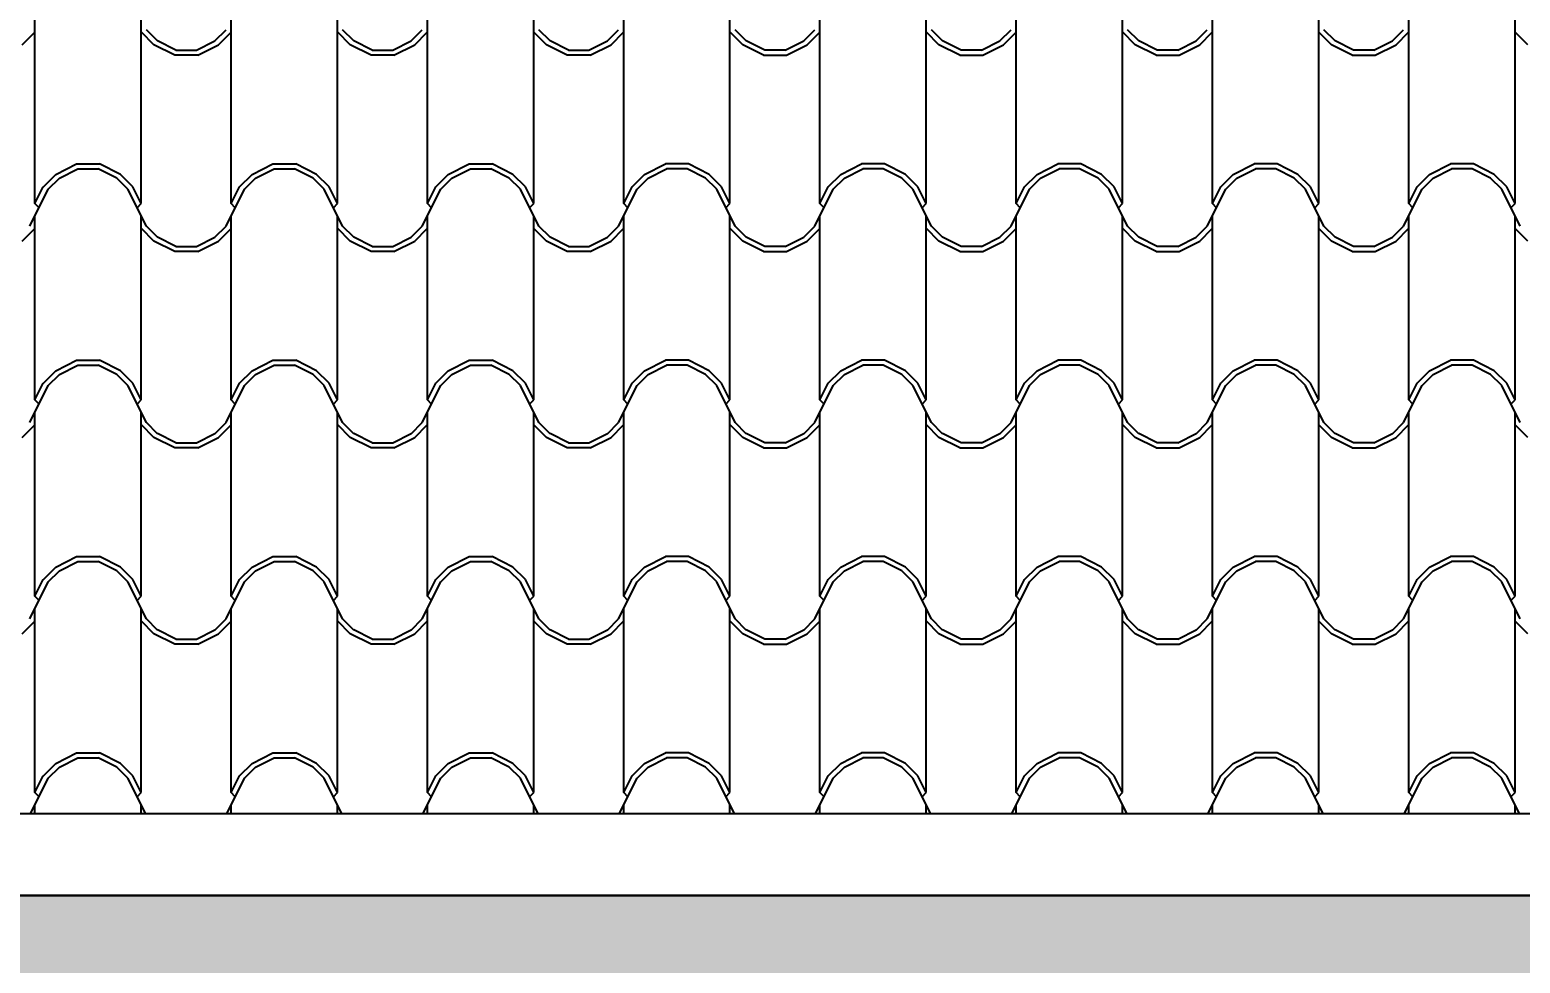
# Model space of a CAD drawing. Extents: x -14.8 to 35.6, y 44.5 to 81.2.
# Drawn here: x 29.842 to 31.664, y 50.01 to 51.151 of the extents above; entities that cross this region are included whole.
import ezdxf

# ---------------------------------------------------------------- set-up
doc = ezdxf.new("R2010")
doc.units = 0
doc.header["$MEASUREMENT"] = 0
doc.header["$PDMODE"] = 3
doc.layers.get('0').update_dxf_attribs({"linetype": 'CONTINUOUS'})
doc.layers.get('DEFPOINTS').update_dxf_attribs({"linetype": 'CONTINUOUS'})
for name, color, linetype in [('COTAS', 12, 'CONTINUOUS'), ('NUEVO', 1, 'CONTINUOUS'), ('RELLENO', 7, 'CONTINUOUS')]:
    doc.layers.add(name, color=color, linetype=linetype)
doc.styles.add('COTAS SECUNDARIAS', font='ARIALN.TTF', dxfattribs={"height": 0.15})
doc.dimstyles.new('COTA SECUNDARIAS', dxfattribs={"dimscale": 5, "dimtxt": 1, "dimasz": 0.015, "dimexe": 0, "dimexo": 0, "dimgap": 0.005, "dimtad": 1, "dimzin": 1, "dimdsep": 46, "dimtxsty": 'COTAS SECUNDARIAS', "dimblk": 'OBLIQUE', "dimcen": 0, "dimclrd": 11, "dimclre": 11, "dimclrt": 11, "dimaunit": 1, "dimadec": 1, "dimazin": 0, "dimtfac": 0.4, "dimtix": 1, "dimtmove": 1, "dimatfit": 3, "dimfxl": 1, "dimtolj": 1, "dimtzin": 0, "dimlwd": -1, "dimarcsym": 0})

# ---------------------------------------------------------------- blocks, each defined once
blk = doc.blocks.new('_Oblique')
at = {"color": 0, "linetype": 'ByBlock', "lineweight": -2}
blk.add_line((-0.5, -0.5), (0.5, 0.5), dxfattribs=at)
blk = doc.blocks.new('*D255')
at = {"layer": 'COTAS', "color": 11, "lineweight": -2, "transparency": 16777216}
for p, q in [((30.5359, 52.2452), (34.7808, 52.2452)), ((34.8192, 50.0929), (34.7808, 50.0929))]:
    blk.add_line(p, q, dxfattribs=at)
at = {"layer": 'COTAS', "color": 11, "transparency": 16777216}
blk.add_line((34.7808, 50.0929), (34.7808, 52.2452), dxfattribs=at)
at = {"layer": 'DEFPOINTS', "color": 0, "transparency": 16777216}
for p in [(30.5359, 52.2452), (34.7808, 52.2452), (34.8192, 50.0929)]:
    blk.add_point(p, dxfattribs=at)
at = {"layer": 'COTAS', "color": 11, "transparency": 16777216, "xscale": 0.075, "yscale": 0.075, "zscale": 0.075}
for p, rotation in [((34.7808, 52.2452), 90), ((34.7808, 50.0929), 270)]:
    blk.add_blockref('_Oblique', p, dxfattribs=dict(at, rotation=rotation))
at = {"layer": 'COTAS', "color": 11, "transparency": 16777216, "insert": (34.6792, 51.1691), "char_height": 0.15, "attachment_point": 5, "rotation": 90, "style": 'COTAS SECUNDARIAS'}
blk.add_mtext('\\A1;2.15', dxfattribs=at)

msp = doc.modelspace()

# ---------------------------------------------------------------- hatches: boundary and pattern name
at = {"layer": 'RELLENO'}
h = msp.add_hatch(dxfattribs=at)
h.set_pattern_fill('AR-RROOF', color=1, scale=0.05, style=0)
h.set_pattern_definition([(0, (0, 15.127245), (0.11, 0.05), [0.75, -0.1, 0.25, -0.05]), (0, (0.0665, 15.152245), (-0.05, 0.0665), [0.15, -0.0165, 0.3, -0.0375]), (0, (0.025, 15.169745), (0.26, 0.0335), [0.4, -0.07, 0.2, -0.05])])
h.paths.add_polyline_path([(34.3192, 50.0929), (26.7525, 50.0929), (26.7525, 49.9063), (29.7321, 49.9063), (34.2515, 47.8977), (34.2109, 47.8063), (34.2109, 47.7063), (33.7109, 47.7063), (33.7109, 47.6812), (34.3192, 47.6812)])

# ---------------------------------------------------------------- linework, layer by layer
msp.add_line((26.7525, 50.0929), (34.3192, 50.0929))
at = {"layer": 'NUEVO'}
for p, q in [((34.8192, 50.1929), (26.2525, 50.1929)), ((33.6125, 50.1929), (26.2525, 50.1929)), ((34.8192, 50.0929), (26.2525, 50.0929))]:
    msp.add_line(p, q, dxfattribs=at)
at = {"layer": 'RELLENO', "color": 1}
for p, q in [((29.8481, 50.9389), (29.8481, 51.1639)), ((29.9781, 50.9389), (29.9781, 51.1639)), ((30.0881, 50.9389), (30.0881, 51.1639)), ((30.2181, 50.9389), (30.2181, 51.1639)), ((30.3281, 50.9389), (30.3281, 51.1639)), ((30.4581, 50.9389), (30.4581, 51.1639)), ((30.5681, 50.9389), (30.5681, 51.1639)), ((30.5681, 50.9389), (30.5681, 51.1639)), ((30.6981, 50.9389), (30.6981, 51.1639)), ((30.8081, 50.9389), (30.8081, 51.1639)), ((30.9381, 50.9389), (30.9381, 51.1639)), ((31.0481, 50.9389), (31.0481, 51.1639)), ((31.1781, 50.9389), (31.1781, 51.1639)), ((31.2881, 50.9389), (31.2881, 51.1639)), ((31.4181, 50.9389), (31.4181, 51.1639)), ((31.5281, 50.9389), (31.5281, 51.1639)), ((31.6581, 50.9389), (31.6581, 51.1639)), ((29.8326, 51.1331), (29.8479, 51.1484)), ((29.9936, 51.1331), (29.9784, 51.1484)), ((29.998, 51.1376), (29.9844, 51.1512)), ((30.0682, 51.1376), (30.0818, 51.1512)), ((30.0726, 51.1331), (30.0879, 51.1484)), ((30.2336, 51.1331), (30.2184, 51.1484)), ((30.238, 51.1376), (30.2244, 51.1512)), ((30.3082, 51.1376), (30.3218, 51.1512)), ((30.3126, 51.1331), (30.3279, 51.1484)), ((30.4736, 51.1331), (30.4584, 51.1484)), ((30.478, 51.1376), (30.4644, 51.1512)), ((30.5482, 51.1376), (30.5618, 51.1512)), ((30.5482, 51.1376), (30.5618, 51.1512)), ((30.5526, 51.1331), (30.5679, 51.1484)), ((30.5526, 51.1331), (30.5679, 51.1484)), ((30.7136, 51.1331), (30.6983, 51.1484)), ((30.718, 51.1376), (30.7044, 51.1512)), ((30.7882, 51.1376), (30.8018, 51.1512)), ((30.7926, 51.1331), (30.8079, 51.1484)), ((30.9536, 51.1331), (30.9383, 51.1484)), ((30.958, 51.1376), (30.9444, 51.1512)), ((31.0282, 51.1376), (31.0418, 51.1512)), ((31.0326, 51.1331), (31.0479, 51.1484)), ((31.1936, 51.1331), (31.1783, 51.1484)), ((31.198, 51.1376), (31.1844, 51.1512)), ((31.2682, 51.1376), (31.2818, 51.1512)), ((31.2726, 51.1331), (31.2879, 51.1484)), ((31.4336, 51.1331), (31.4183, 51.1484)), ((31.438, 51.1376), (31.4244, 51.1512)), ((31.5082, 51.1376), (31.5218, 51.1512)), ((31.5126, 51.1331), (31.5279, 51.1484)), ((31.6736, 51.1331), (31.6583, 51.1484)), ((30.0191, 51.1204), (29.9936, 51.1331)), ((30.0206, 51.1264), (29.998, 51.1377)), ((30.0206, 51.1264), (30.0456, 51.1264)), ((30.0456, 51.1264), (30.0682, 51.1377)), ((30.0472, 51.1204), (30.0726, 51.1331)), ((30.2591, 51.1204), (30.2336, 51.1331)), ((30.2606, 51.1264), (30.238, 51.1377)), ((30.2606, 51.1264), (30.2856, 51.1264)), ((30.2856, 51.1264), (30.3082, 51.1377)), ((30.2872, 51.1204), (30.3126, 51.1331)), ((30.4991, 51.1204), (30.4736, 51.1331)), ((30.5006, 51.1264), (30.478, 51.1377)), ((30.5006, 51.1264), (30.5256, 51.1264)), ((30.5256, 51.1264), (30.5482, 51.1377)), ((30.5272, 51.1204), (30.5526, 51.1331)), ((30.7391, 51.1204), (30.7136, 51.1331)), ((30.7406, 51.1264), (30.718, 51.1377)), ((30.7656, 51.1264), (30.7406, 51.1264)), ((30.7656, 51.1264), (30.7882, 51.1377)), ((30.7672, 51.1204), (30.7926, 51.1331)), ((30.9791, 51.1204), (30.9536, 51.1331)), ((30.9806, 51.1264), (30.958, 51.1377)), ((31.0056, 51.1264), (30.9806, 51.1264)), ((31.0056, 51.1264), (31.0282, 51.1377)), ((31.0072, 51.1204), (31.0326, 51.1331)), ((31.2191, 51.1204), (31.1936, 51.1331)), ((31.2206, 51.1264), (31.198, 51.1377)), ((31.2456, 51.1264), (31.2206, 51.1264)), ((31.2456, 51.1264), (31.2682, 51.1377)), ((31.2472, 51.1204), (31.2726, 51.1331)), ((31.4591, 51.1204), (31.4336, 51.1331)), ((31.4606, 51.1264), (31.438, 51.1377)), ((31.4856, 51.1264), (31.4606, 51.1264)), ((31.4856, 51.1264), (31.5082, 51.1377)), ((31.4872, 51.1204), (31.5126, 51.1331)), ((30.0472, 51.1204), (30.0191, 51.1204)), ((30.2872, 51.1204), (30.2591, 51.1204)), ((30.5272, 51.1204), (30.4991, 51.1204)), ((30.7391, 51.1204), (30.7672, 51.1204)), ((30.9791, 51.1204), (31.0072, 51.1204)), ((31.2191, 51.1204), (31.2472, 51.1204)), ((31.4591, 51.1204), (31.4872, 51.1204)), ((29.8736, 50.9746), (29.8991, 50.9873)), ((29.878, 50.9701), (29.9006, 50.9814)), ((29.8991, 50.9873), (29.9272, 50.9873)), ((29.9006, 50.9813), (29.9256, 50.9813)), ((29.9482, 50.9701), (29.9256, 50.9814)), ((29.9526, 50.9746), (29.9272, 50.9873)), ((30.1136, 50.9746), (30.1391, 50.9873)), ((30.118, 50.9701), (30.1406, 50.9814)), ((30.1391, 50.9873), (30.1672, 50.9873)), ((30.1406, 50.9813), (30.1656, 50.9813)), ((30.1882, 50.9701), (30.1656, 50.9814)), ((30.1926, 50.9746), (30.1672, 50.9873)), ((30.3536, 50.9746), (30.3791, 50.9873)), ((30.358, 50.9701), (30.3806, 50.9814)), ((30.3791, 50.9873), (30.4072, 50.9873)), ((30.3806, 50.9813), (30.4056, 50.9813)), ((30.4282, 50.9701), (30.4056, 50.9814)), ((30.4326, 50.9746), (30.4072, 50.9873)), ((30.5936, 50.9746), (30.6191, 50.9873)), ((30.598, 50.9701), (30.6206, 50.9814)), ((30.6472, 50.9873), (30.6191, 50.9873)), ((30.6456, 50.9813), (30.6206, 50.9813)), ((30.6682, 50.9701), (30.6456, 50.9814)), ((30.6726, 50.9746), (30.6472, 50.9873)), ((30.8336, 50.9746), (30.8591, 50.9873)), ((30.838, 50.9701), (30.8606, 50.9814)), ((30.8872, 50.9873), (30.8591, 50.9873)), ((30.8856, 50.9813), (30.8606, 50.9813)), ((30.9082, 50.9701), (30.8856, 50.9814)), ((30.9126, 50.9746), (30.8872, 50.9873)), ((31.0736, 50.9746), (31.0991, 50.9873)), ((31.078, 50.9701), (31.1006, 50.9814)), ((31.1272, 50.9873), (31.0991, 50.9873)), ((31.1256, 50.9813), (31.1006, 50.9813)), ((31.1482, 50.9701), (31.1256, 50.9814)), ((31.1526, 50.9746), (31.1272, 50.9873)), ((31.3136, 50.9746), (31.3391, 50.9873)), ((31.318, 50.9701), (31.3406, 50.9814)), ((31.3672, 50.9873), (31.3391, 50.9873)), ((31.3656, 50.9813), (31.3406, 50.9813)), ((31.3882, 50.9701), (31.3656, 50.9814)), ((31.3926, 50.9746), (31.3672, 50.9873)), ((31.5536, 50.9746), (31.5791, 50.9873)), ((31.558, 50.9701), (31.5806, 50.9814)), ((31.6072, 50.9873), (31.5791, 50.9873)), ((31.6056, 50.9813), (31.5806, 50.9813)), ((31.6282, 50.9701), (31.6056, 50.9814)), ((31.6326, 50.9746), (31.6072, 50.9873)), ((29.8584, 50.9593), (29.8736, 50.9745)), ((29.8644, 50.9564), (29.878, 50.97)), ((29.9618, 50.9564), (29.9482, 50.97)), ((29.9679, 50.9593), (29.9526, 50.9745)), ((30.0984, 50.9593), (30.1136, 50.9745)), ((30.1044, 50.9564), (30.118, 50.97)), ((30.2018, 50.9564), (30.1882, 50.97)), ((30.2079, 50.9593), (30.1926, 50.9745)), ((30.3384, 50.9593), (30.3536, 50.9745)), ((30.3444, 50.9564), (30.358, 50.97)), ((30.4418, 50.9564), (30.4282, 50.97)), ((30.4479, 50.9593), (30.4326, 50.9745)), ((30.5783, 50.9593), (30.5936, 50.9745)), ((30.5844, 50.9564), (30.598, 50.97)), ((30.6818, 50.9564), (30.6682, 50.97)), ((30.6879, 50.9593), (30.6726, 50.9745)), ((30.8183, 50.9593), (30.8336, 50.9745)), ((30.8244, 50.9564), (30.838, 50.97)), ((30.9218, 50.9564), (30.9082, 50.97)), ((30.9279, 50.9593), (30.9126, 50.9745)), ((31.0583, 50.9593), (31.0736, 50.9745)), ((31.0644, 50.9564), (31.078, 50.97)), ((31.1618, 50.9564), (31.1482, 50.97)), ((31.1679, 50.9593), (31.1526, 50.9745)), ((31.2983, 50.9593), (31.3136, 50.9745)), ((31.3044, 50.9564), (31.318, 50.97)), ((31.4018, 50.9564), (31.3882, 50.97)), ((31.4079, 50.9593), (31.3926, 50.9745)), ((31.5383, 50.9593), (31.5536, 50.9745)), ((31.5444, 50.9564), (31.558, 50.97)), ((31.6418, 50.9564), (31.6282, 50.97)), ((31.6479, 50.9593), (31.6326, 50.9745)), ((29.8418, 50.9113), (29.8644, 50.9565)), ((29.8418, 50.9113), (29.8644, 50.9565)), ((29.8481, 50.9389), (29.8583, 50.9593)), ((29.8481, 50.9389), (29.8583, 50.9593)), ((29.9844, 50.9113), (29.9618, 50.9565)), ((29.9844, 50.9113), (29.9618, 50.9565)), ((29.9781, 50.9389), (29.9679, 50.9593)), ((29.9781, 50.9389), (29.9679, 50.9593)), ((30.0818, 50.9113), (30.1044, 50.9565)), ((30.0818, 50.9113), (30.1044, 50.9565)), ((30.0881, 50.9389), (30.0983, 50.9593)), ((30.0881, 50.9389), (30.0983, 50.9593)), ((30.2244, 50.9113), (30.2018, 50.9565)), ((30.2244, 50.9113), (30.2018, 50.9565)), ((30.2181, 50.9389), (30.2079, 50.9593)), ((30.2181, 50.9389), (30.2079, 50.9593)), ((30.3218, 50.9113), (30.3444, 50.9565)), ((30.3218, 50.9113), (30.3444, 50.9565)), ((30.3281, 50.9389), (30.3383, 50.9593)), ((30.3281, 50.9389), (30.3383, 50.9593)), ((30.4644, 50.9113), (30.4418, 50.9565)), ((30.4644, 50.9113), (30.4418, 50.9565)), ((30.4581, 50.9389), (30.4479, 50.9593)), ((30.4581, 50.9389), (30.4479, 50.9593)), ((30.5618, 50.9113), (30.5844, 50.9565)), ((30.5618, 50.9113), (30.5844, 50.9565)), ((30.5681, 50.9389), (30.5783, 50.9593)), ((30.5681, 50.9389), (30.5783, 50.9593)), ((30.7044, 50.9113), (30.6818, 50.9565)), ((30.7044, 50.9113), (30.6818, 50.9565)), ((30.6981, 50.9389), (30.6879, 50.9593)), ((30.6981, 50.9389), (30.6879, 50.9593)), ((30.8018, 50.9113), (30.8244, 50.9565)), ((30.8018, 50.9113), (30.8244, 50.9565)), ((30.8081, 50.9389), (30.8183, 50.9593)), ((30.8081, 50.9389), (30.8183, 50.9593)), ((30.9444, 50.9113), (30.9218, 50.9565)), ((30.9444, 50.9113), (30.9218, 50.9565)), ((30.9381, 50.9389), (30.9279, 50.9593)), ((30.9381, 50.9389), (30.9279, 50.9593)), ((31.0418, 50.9113), (31.0644, 50.9565)), ((31.0418, 50.9113), (31.0644, 50.9565)), ((31.0481, 50.9389), (31.0583, 50.9593)), ((31.0481, 50.9389), (31.0583, 50.9593)), ((31.1844, 50.9113), (31.1618, 50.9565)), ((31.1844, 50.9113), (31.1618, 50.9565)), ((31.1781, 50.9389), (31.1679, 50.9593)), ((31.1781, 50.9389), (31.1679, 50.9593)), ((31.2818, 50.9113), (31.3044, 50.9565)), ((31.2818, 50.9113), (31.3044, 50.9565)), ((31.2881, 50.9389), (31.2983, 50.9593)), ((31.2881, 50.9389), (31.2983, 50.9593)), ((31.4244, 50.9113), (31.4018, 50.9565)), ((31.4244, 50.9113), (31.4018, 50.9565)), ((31.4181, 50.9389), (31.4079, 50.9593)), ((31.4181, 50.9389), (31.4079, 50.9593)), ((31.5218, 50.9113), (31.5444, 50.9565)), ((31.5218, 50.9113), (31.5444, 50.9565)), ((31.5281, 50.9389), (31.5383, 50.9593)), ((31.5281, 50.9389), (31.5383, 50.9593)), ((31.6644, 50.9113), (31.6418, 50.9565)), ((31.6644, 50.9113), (31.6418, 50.9565)), ((31.6581, 50.9389), (31.6479, 50.9593)), ((31.6581, 50.9389), (31.6479, 50.9593)), ((29.8531, 50.9338), (29.8481, 50.9388)), ((29.8481, 50.6989), (29.8481, 50.9239)), ((29.9731, 50.9338), (29.9781, 50.9388)), ((29.9781, 50.6989), (29.9781, 50.9239)), ((30.0931, 50.9338), (30.0881, 50.9388)), ((30.0881, 50.6989), (30.0881, 50.9239)), ((30.2131, 50.9338), (30.2181, 50.9388)), ((30.2181, 50.6989), (30.2181, 50.9239)), ((30.3331, 50.9338), (30.3281, 50.9388)), ((30.3281, 50.6989), (30.3281, 50.9239)), ((30.4531, 50.9338), (30.4581, 50.9388)), ((30.4581, 50.6989), (30.4581, 50.9239)), ((30.5731, 50.9338), (30.5681, 50.9388)), ((30.5681, 50.6989), (30.5681, 50.9239)), ((30.5681, 50.6989), (30.5681, 50.9239)), ((30.6931, 50.9338), (30.6981, 50.9388)), ((30.6981, 50.6989), (30.6981, 50.9239)), ((30.8131, 50.9338), (30.8081, 50.9388)), ((30.8081, 50.6989), (30.8081, 50.9239)), ((30.9331, 50.9338), (30.9381, 50.9388)), ((30.9381, 50.6989), (30.9381, 50.9239)), ((31.0531, 50.9338), (31.0481, 50.9388)), ((31.0481, 50.6989), (31.0481, 50.9239)), ((31.1731, 50.9338), (31.1781, 50.9388)), ((31.1781, 50.6989), (31.1781, 50.9239)), ((31.2931, 50.9338), (31.2881, 50.9388)), ((31.2881, 50.6989), (31.2881, 50.9239)), ((31.4131, 50.9338), (31.4181, 50.9388)), ((31.4181, 50.6989), (31.4181, 50.9239)), ((31.5331, 50.9338), (31.5281, 50.9388)), ((31.5281, 50.6989), (31.5281, 50.9239)), ((31.6531, 50.9338), (31.6581, 50.9388)), ((31.6581, 50.6989), (31.6581, 50.9239)), ((29.8326, 50.8931), (29.8479, 50.9084)), ((29.9936, 50.8931), (29.9784, 50.9084)), ((29.998, 50.8976), (29.9844, 50.9112)), ((30.0682, 50.8976), (30.0818, 50.9112)), ((30.0726, 50.8931), (30.0879, 50.9084)), ((30.2336, 50.8931), (30.2184, 50.9084)), ((30.238, 50.8976), (30.2244, 50.9112)), ((30.3082, 50.8976), (30.3218, 50.9112)), ((30.3126, 50.8931), (30.3279, 50.9084)), ((30.4736, 50.8931), (30.4584, 50.9084)), ((30.478, 50.8976), (30.4644, 50.9112)), ((30.5482, 50.8976), (30.5618, 50.9112)), ((30.5482, 50.8976), (30.5618, 50.9112)), ((30.5526, 50.8931), (30.5679, 50.9084)), ((30.5526, 50.8931), (30.5679, 50.9084)), ((30.7136, 50.8931), (30.6983, 50.9084)), ((30.718, 50.8976), (30.7044, 50.9112)), ((30.7882, 50.8976), (30.8018, 50.9112)), ((30.7926, 50.8931), (30.8079, 50.9084)), ((30.9536, 50.8931), (30.9383, 50.9084)), ((30.958, 50.8976), (30.9444, 50.9112)), ((31.0282, 50.8976), (31.0418, 50.9112)), ((31.0326, 50.8931), (31.0479, 50.9084)), ((31.1936, 50.8931), (31.1783, 50.9084)), ((31.198, 50.8976), (31.1844, 50.9112)), ((31.2682, 50.8976), (31.2818, 50.9112)), ((31.2726, 50.8931), (31.2879, 50.9084)), ((31.4336, 50.8931), (31.4183, 50.9084)), ((31.438, 50.8976), (31.4244, 50.9112)), ((31.5082, 50.8976), (31.5218, 50.9112)), ((31.5126, 50.8931), (31.5279, 50.9084)), ((31.6736, 50.8931), (31.6583, 50.9084)), ((30.0191, 50.8804), (29.9936, 50.8931)), ((30.0206, 50.8864), (29.998, 50.8977)), ((30.0456, 50.8864), (30.0682, 50.8977)), ((30.0472, 50.8804), (30.0726, 50.8931)), ((30.2591, 50.8804), (30.2336, 50.8931)), ((30.2606, 50.8864), (30.238, 50.8977)), ((30.2856, 50.8864), (30.3082, 50.8977)), ((30.2872, 50.8804), (30.3126, 50.8931)), ((30.4991, 50.8804), (30.4736, 50.8931)), ((30.5006, 50.8864), (30.478, 50.8977)), ((30.5256, 50.8864), (30.5482, 50.8977)), ((30.5272, 50.8804), (30.5526, 50.8931)), ((30.7391, 50.8804), (30.7136, 50.8931)), ((30.7406, 50.8864), (30.718, 50.8977)), ((30.7656, 50.8864), (30.7882, 50.8977)), ((30.7672, 50.8804), (30.7926, 50.8931)), ((30.9791, 50.8804), (30.9536, 50.8931)), ((30.9806, 50.8864), (30.958, 50.8977)), ((31.0056, 50.8864), (31.0282, 50.8977)), ((31.0072, 50.8804), (31.0326, 50.8931)), ((31.2191, 50.8804), (31.1936, 50.8931)), ((31.2206, 50.8864), (31.198, 50.8977)), ((31.2456, 50.8864), (31.2682, 50.8977)), ((31.2472, 50.8804), (31.2726, 50.8931)), ((31.4591, 50.8804), (31.4336, 50.8931)), ((31.4606, 50.8864), (31.438, 50.8977)), ((31.4856, 50.8864), (31.5082, 50.8977)), ((31.4872, 50.8804), (31.5126, 50.8931)), ((30.0472, 50.8804), (30.0191, 50.8804)), ((30.0206, 50.8864), (30.0456, 50.8864)), ((30.2872, 50.8804), (30.2591, 50.8804)), ((30.2606, 50.8864), (30.2856, 50.8864)), ((30.5272, 50.8804), (30.4991, 50.8804)), ((30.5006, 50.8864), (30.5256, 50.8864)), ((30.7391, 50.8804), (30.7672, 50.8804)), ((30.7656, 50.8864), (30.7406, 50.8864)), ((30.9791, 50.8804), (31.0072, 50.8804)), ((31.0056, 50.8864), (30.9806, 50.8864)), ((31.2191, 50.8804), (31.2472, 50.8804)), ((31.2456, 50.8864), (31.2206, 50.8864)), ((31.4591, 50.8804), (31.4872, 50.8804)), ((31.4856, 50.8864), (31.4606, 50.8864)), ((29.8736, 50.7346), (29.8991, 50.7473)), ((29.878, 50.7301), (29.9006, 50.7414)), ((29.8991, 50.7473), (29.9272, 50.7473)), ((29.9006, 50.7413), (29.9256, 50.7413)), ((29.9482, 50.7301), (29.9256, 50.7414)), ((29.9526, 50.7346), (29.9272, 50.7473)), ((30.1136, 50.7346), (30.1391, 50.7473)), ((30.118, 50.7301), (30.1406, 50.7414)), ((30.1391, 50.7473), (30.1672, 50.7473)), ((30.1406, 50.7413), (30.1656, 50.7413)), ((30.1882, 50.7301), (30.1656, 50.7414)), ((30.1926, 50.7346), (30.1672, 50.7473)), ((30.3536, 50.7346), (30.3791, 50.7473)), ((30.358, 50.7301), (30.3806, 50.7414)), ((30.3791, 50.7473), (30.4072, 50.7473)), ((30.3806, 50.7413), (30.4056, 50.7413)), ((30.4282, 50.7301), (30.4056, 50.7414)), ((30.4326, 50.7346), (30.4072, 50.7473)), ((30.5936, 50.7346), (30.6191, 50.7473)), ((30.598, 50.7301), (30.6206, 50.7414)), ((30.6472, 50.7473), (30.6191, 50.7473)), ((30.6456, 50.7413), (30.6206, 50.7413)), ((30.6682, 50.7301), (30.6456, 50.7414)), ((30.6726, 50.7346), (30.6472, 50.7473)), ((30.8336, 50.7346), (30.8591, 50.7473)), ((30.838, 50.7301), (30.8606, 50.7414)), ((30.8872, 50.7473), (30.8591, 50.7473)), ((30.8856, 50.7413), (30.8606, 50.7413)), ((30.9082, 50.7301), (30.8856, 50.7414)), ((30.9126, 50.7346), (30.8872, 50.7473)), ((31.0736, 50.7346), (31.0991, 50.7473)), ((31.078, 50.7301), (31.1006, 50.7414)), ((31.1272, 50.7473), (31.0991, 50.7473)), ((31.1256, 50.7413), (31.1006, 50.7413)), ((31.1482, 50.7301), (31.1256, 50.7414)), ((31.1526, 50.7346), (31.1272, 50.7473)), ((31.3136, 50.7346), (31.3391, 50.7473)), ((31.318, 50.7301), (31.3406, 50.7414)), ((31.3672, 50.7473), (31.3391, 50.7473)), ((31.3656, 50.7413), (31.3406, 50.7413)), ((31.3882, 50.7301), (31.3656, 50.7414)), ((31.3926, 50.7346), (31.3672, 50.7473)), ((31.5536, 50.7346), (31.5791, 50.7473)), ((31.558, 50.7301), (31.5806, 50.7414)), ((31.6072, 50.7473), (31.5791, 50.7473)), ((31.6056, 50.7413), (31.5806, 50.7413)), ((31.6282, 50.7301), (31.6056, 50.7414)), ((31.6326, 50.7346), (31.6072, 50.7473)), ((29.8584, 50.7193), (29.8736, 50.7345)), ((29.8644, 50.7164), (29.878, 50.73)), ((29.9618, 50.7164), (29.9482, 50.73)), ((29.9679, 50.7193), (29.9526, 50.7345)), ((30.0984, 50.7193), (30.1136, 50.7345)), ((30.1044, 50.7164), (30.118, 50.73)), ((30.2018, 50.7164), (30.1882, 50.73)), ((30.2079, 50.7193), (30.1926, 50.7345)), ((30.3384, 50.7193), (30.3536, 50.7345)), ((30.3444, 50.7164), (30.358, 50.73)), ((30.4418, 50.7164), (30.4282, 50.73)), ((30.4479, 50.7193), (30.4326, 50.7345)), ((30.5783, 50.7193), (30.5936, 50.7345)), ((30.5844, 50.7164), (30.598, 50.73)), ((30.6818, 50.7164), (30.6682, 50.73)), ((30.6879, 50.7193), (30.6726, 50.7345)), ((30.8183, 50.7193), (30.8336, 50.7345)), ((30.8244, 50.7164), (30.838, 50.73)), ((30.9218, 50.7164), (30.9082, 50.73)), ((30.9279, 50.7193), (30.9126, 50.7345)), ((31.0583, 50.7193), (31.0736, 50.7345)), ((31.0644, 50.7164), (31.078, 50.73)), ((31.1618, 50.7164), (31.1482, 50.73)), ((31.1679, 50.7193), (31.1526, 50.7345)), ((31.2983, 50.7193), (31.3136, 50.7345)), ((31.3044, 50.7164), (31.318, 50.73)), ((31.4018, 50.7164), (31.3882, 50.73)), ((31.4079, 50.7193), (31.3926, 50.7345)), ((31.5383, 50.7193), (31.5536, 50.7345)), ((31.5444, 50.7164), (31.558, 50.73)), ((31.6418, 50.7164), (31.6282, 50.73)), ((31.6479, 50.7193), (31.6326, 50.7345)), ((29.8418, 50.6713), (29.8644, 50.7165)), ((29.8418, 50.6713), (29.8644, 50.7165)), ((29.8481, 50.6989), (29.8583, 50.7193)), ((29.8481, 50.6989), (29.8583, 50.7193)), ((29.9844, 50.6713), (29.9618, 50.7165)), ((29.9844, 50.6713), (29.9618, 50.7165)), ((29.9781, 50.6989), (29.9679, 50.7193)), ((29.9781, 50.6989), (29.9679, 50.7193)), ((30.0818, 50.6713), (30.1044, 50.7165)), ((30.0818, 50.6713), (30.1044, 50.7165)), ((30.0881, 50.6989), (30.0983, 50.7193)), ((30.0881, 50.6989), (30.0983, 50.7193)), ((30.2244, 50.6713), (30.2018, 50.7165)), ((30.2244, 50.6713), (30.2018, 50.7165)), ((30.2181, 50.6989), (30.2079, 50.7193)), ((30.2181, 50.6989), (30.2079, 50.7193)), ((30.3218, 50.6713), (30.3444, 50.7165)), ((30.3218, 50.6713), (30.3444, 50.7165)), ((30.3281, 50.6989), (30.3383, 50.7193)), ((30.3281, 50.6989), (30.3383, 50.7193)), ((30.4644, 50.6713), (30.4418, 50.7165)), ((30.4644, 50.6713), (30.4418, 50.7165)), ((30.4581, 50.6989), (30.4479, 50.7193)), ((30.4581, 50.6989), (30.4479, 50.7193)), ((30.5618, 50.6713), (30.5844, 50.7165)), ((30.5618, 50.6713), (30.5844, 50.7165)), ((30.5681, 50.6989), (30.5783, 50.7193)), ((30.5681, 50.6989), (30.5783, 50.7193)), ((30.7044, 50.6713), (30.6818, 50.7165)), ((30.7044, 50.6713), (30.6818, 50.7165)), ((30.6981, 50.6989), (30.6879, 50.7193)), ((30.6981, 50.6989), (30.6879, 50.7193)), ((30.8018, 50.6713), (30.8244, 50.7165)), ((30.8018, 50.6713), (30.8244, 50.7165)), ((30.8081, 50.6989), (30.8183, 50.7193)), ((30.8081, 50.6989), (30.8183, 50.7193)), ((30.9444, 50.6713), (30.9218, 50.7165)), ((30.9444, 50.6713), (30.9218, 50.7165)), ((30.9381, 50.6989), (30.9279, 50.7193)), ((30.9381, 50.6989), (30.9279, 50.7193)), ((31.0418, 50.6713), (31.0644, 50.7165)), ((31.0418, 50.6713), (31.0644, 50.7165)), ((31.0481, 50.6989), (31.0583, 50.7193)), ((31.0481, 50.6989), (31.0583, 50.7193)), ((31.1844, 50.6713), (31.1618, 50.7165)), ((31.1844, 50.6713), (31.1618, 50.7165)), ((31.1781, 50.6989), (31.1679, 50.7193)), ((31.1781, 50.6989), (31.1679, 50.7193)), ((31.2818, 50.6713), (31.3044, 50.7165)), ((31.2818, 50.6713), (31.3044, 50.7165)), ((31.2881, 50.6989), (31.2983, 50.7193)), ((31.2881, 50.6989), (31.2983, 50.7193)), ((31.4244, 50.6713), (31.4018, 50.7165)), ((31.4244, 50.6713), (31.4018, 50.7165)), ((31.4181, 50.6989), (31.4079, 50.7193)), ((31.4181, 50.6989), (31.4079, 50.7193)), ((31.5218, 50.6713), (31.5444, 50.7165)), ((31.5218, 50.6713), (31.5444, 50.7165)), ((31.5281, 50.6989), (31.5383, 50.7193)), ((31.5281, 50.6989), (31.5383, 50.7193)), ((31.6644, 50.6713), (31.6418, 50.7165)), ((31.6644, 50.6713), (31.6418, 50.7165)), ((31.6581, 50.6989), (31.6479, 50.7193)), ((31.6581, 50.6989), (31.6479, 50.7193)), ((29.8531, 50.6938), (29.8481, 50.6988)), ((29.9731, 50.6938), (29.9781, 50.6988)), ((30.0931, 50.6938), (30.0881, 50.6988)), ((30.2131, 50.6938), (30.2181, 50.6988)), ((30.3331, 50.6938), (30.3281, 50.6988)), ((30.4531, 50.6938), (30.4581, 50.6988)), ((30.5731, 50.6938), (30.5681, 50.6988)), ((30.6931, 50.6938), (30.6981, 50.6988)), ((30.8131, 50.6938), (30.8081, 50.6988)), ((30.9331, 50.6938), (30.9381, 50.6988)), ((31.0531, 50.6938), (31.0481, 50.6988)), ((31.1731, 50.6938), (31.1781, 50.6988)), ((31.2931, 50.6938), (31.2881, 50.6988)), ((31.4131, 50.6938), (31.4181, 50.6988)), ((31.5331, 50.6938), (31.5281, 50.6988)), ((31.6531, 50.6938), (31.6581, 50.6988)), ((29.8326, 50.6531), (29.8479, 50.6684)), ((29.8481, 50.4589), (29.8481, 50.6839)), ((29.9781, 50.4589), (29.9781, 50.6839)), ((29.9936, 50.6531), (29.9784, 50.6684)), ((29.998, 50.6576), (29.9844, 50.6712)), ((30.0682, 50.6576), (30.0818, 50.6712)), ((30.0726, 50.6531), (30.0879, 50.6684)), ((30.0881, 50.4589), (30.0881, 50.6839)), ((30.2181, 50.4589), (30.2181, 50.6839)), ((30.2336, 50.6531), (30.2184, 50.6684)), ((30.238, 50.6576), (30.2244, 50.6712)), ((30.3082, 50.6576), (30.3218, 50.6712)), ((30.3126, 50.6531), (30.3279, 50.6684)), ((30.3281, 50.4589), (30.3281, 50.6839)), ((30.4581, 50.4589), (30.4581, 50.6839)), ((30.4736, 50.6531), (30.4584, 50.6684)), ((30.478, 50.6576), (30.4644, 50.6712)), ((30.5482, 50.6576), (30.5618, 50.6712)), ((30.5482, 50.6576), (30.5618, 50.6712)), ((30.5526, 50.6531), (30.5679, 50.6684)), ((30.5526, 50.6531), (30.5679, 50.6684)), ((30.5681, 50.4589), (30.5681, 50.6839)), ((30.5681, 50.4589), (30.5681, 50.6839)), ((30.6981, 50.4589), (30.6981, 50.6839)), ((30.7136, 50.6531), (30.6983, 50.6684)), ((30.718, 50.6576), (30.7044, 50.6712)), ((30.7882, 50.6576), (30.8018, 50.6712)), ((30.7926, 50.6531), (30.8079, 50.6684)), ((30.8081, 50.4589), (30.8081, 50.6839)), ((30.9381, 50.4589), (30.9381, 50.6839)), ((30.9536, 50.6531), (30.9383, 50.6684)), ((30.958, 50.6576), (30.9444, 50.6712)), ((31.0282, 50.6576), (31.0418, 50.6712)), ((31.0326, 50.6531), (31.0479, 50.6684)), ((31.0481, 50.4589), (31.0481, 50.6839)), ((31.1781, 50.4589), (31.1781, 50.6839)), ((31.1936, 50.6531), (31.1783, 50.6684)), ((31.198, 50.6576), (31.1844, 50.6712)), ((31.2682, 50.6576), (31.2818, 50.6712)), ((31.2726, 50.6531), (31.2879, 50.6684)), ((31.2881, 50.4589), (31.2881, 50.6839)), ((31.4181, 50.4589), (31.4181, 50.6839)), ((31.4336, 50.6531), (31.4183, 50.6684)), ((31.438, 50.6576), (31.4244, 50.6712)), ((31.5082, 50.6576), (31.5218, 50.6712)), ((31.5126, 50.6531), (31.5279, 50.6684)), ((31.5281, 50.4589), (31.5281, 50.6839)), ((31.6581, 50.4589), (31.6581, 50.6839)), ((31.6736, 50.6531), (31.6583, 50.6684)), ((30.0191, 50.6404), (29.9936, 50.6531)), ((30.0206, 50.6464), (29.998, 50.6577)), ((30.0456, 50.6464), (30.0682, 50.6577)), ((30.0472, 50.6404), (30.0726, 50.6531)), ((30.2591, 50.6404), (30.2336, 50.6531)), ((30.2606, 50.6464), (30.238, 50.6577)), ((30.2856, 50.6464), (30.3082, 50.6577)), ((30.2872, 50.6404), (30.3126, 50.6531)), ((30.4991, 50.6404), (30.4736, 50.6531)), ((30.5006, 50.6464), (30.478, 50.6577)), ((30.5256, 50.6464), (30.5482, 50.6577)), ((30.5272, 50.6404), (30.5526, 50.6531)), ((30.7391, 50.6404), (30.7136, 50.6531)), ((30.7406, 50.6464), (30.718, 50.6577)), ((30.7656, 50.6464), (30.7882, 50.6577)), ((30.7672, 50.6404), (30.7926, 50.6531)), ((30.9791, 50.6404), (30.9536, 50.6531)), ((30.9806, 50.6464), (30.958, 50.6577)), ((31.0056, 50.6464), (31.0282, 50.6577)), ((31.0072, 50.6404), (31.0326, 50.6531)), ((31.2191, 50.6404), (31.1936, 50.6531)), ((31.2206, 50.6464), (31.198, 50.6577)), ((31.2456, 50.6464), (31.2682, 50.6577)), ((31.2472, 50.6404), (31.2726, 50.6531)), ((31.4591, 50.6404), (31.4336, 50.6531)), ((31.4606, 50.6464), (31.438, 50.6577)), ((31.4856, 50.6464), (31.5082, 50.6577)), ((31.4872, 50.6404), (31.5126, 50.6531)), ((30.0472, 50.6404), (30.0191, 50.6404)), ((30.0206, 50.6464), (30.0456, 50.6464)), ((30.2872, 50.6404), (30.2591, 50.6404)), ((30.2606, 50.6464), (30.2856, 50.6464)), ((30.5272, 50.6404), (30.4991, 50.6404)), ((30.5006, 50.6464), (30.5256, 50.6464)), ((30.7391, 50.6404), (30.7672, 50.6404)), ((30.7656, 50.6464), (30.7406, 50.6464)), ((30.9791, 50.6404), (31.0072, 50.6404)), ((31.0056, 50.6464), (30.9806, 50.6464)), ((31.2191, 50.6404), (31.2472, 50.6404)), ((31.2456, 50.6464), (31.2206, 50.6464)), ((31.4591, 50.6404), (31.4872, 50.6404)), ((31.4856, 50.6464), (31.4606, 50.6464)), ((29.8736, 50.4946), (29.8991, 50.5073)), ((29.8991, 50.5073), (29.9272, 50.5073)), ((29.9526, 50.4946), (29.9272, 50.5073)), ((30.1136, 50.4946), (30.1391, 50.5073)), ((30.1391, 50.5073), (30.1672, 50.5073)), ((30.1926, 50.4946), (30.1672, 50.5073)), ((30.3536, 50.4946), (30.3791, 50.5073)), ((30.3791, 50.5073), (30.4072, 50.5073)), ((30.4326, 50.4946), (30.4072, 50.5073)), ((30.5936, 50.4946), (30.6191, 50.5073)), ((30.6472, 50.5073), (30.6191, 50.5073)), ((30.6726, 50.4946), (30.6472, 50.5073)), ((30.8336, 50.4946), (30.8591, 50.5073)), ((30.8872, 50.5073), (30.8591, 50.5073)), ((30.9126, 50.4946), (30.8872, 50.5073)), ((31.0736, 50.4946), (31.0991, 50.5073)), ((31.1272, 50.5073), (31.0991, 50.5073)), ((31.1526, 50.4946), (31.1272, 50.5073)), ((31.3136, 50.4946), (31.3391, 50.5073)), ((31.3672, 50.5073), (31.3391, 50.5073)), ((31.3926, 50.4946), (31.3672, 50.5073)), ((31.5536, 50.4946), (31.5791, 50.5073)), ((31.6072, 50.5073), (31.5791, 50.5073)), ((31.6326, 50.4946), (31.6072, 50.5073)), ((29.8584, 50.4793), (29.8736, 50.4945)), ((29.8644, 50.4764), (29.878, 50.49)), ((29.878, 50.4901), (29.9006, 50.5014)), ((29.9006, 50.5013), (29.9256, 50.5013)), ((29.9482, 50.4901), (29.9256, 50.5014)), ((29.9618, 50.4764), (29.9482, 50.49)), ((29.9679, 50.4793), (29.9526, 50.4945)), ((30.0984, 50.4793), (30.1136, 50.4945)), ((30.1044, 50.4764), (30.118, 50.49)), ((30.118, 50.4901), (30.1406, 50.5014)), ((30.1406, 50.5013), (30.1656, 50.5013)), ((30.1882, 50.4901), (30.1656, 50.5014)), ((30.2018, 50.4764), (30.1882, 50.49)), ((30.2079, 50.4793), (30.1926, 50.4945)), ((30.3384, 50.4793), (30.3536, 50.4945)), ((30.3444, 50.4764), (30.358, 50.49)), ((30.358, 50.4901), (30.3806, 50.5014)), ((30.3806, 50.5013), (30.4056, 50.5013)), ((30.4282, 50.4901), (30.4056, 50.5014)), ((30.4418, 50.4764), (30.4282, 50.49)), ((30.4479, 50.4793), (30.4326, 50.4945)), ((30.5783, 50.4793), (30.5936, 50.4945)), ((30.5844, 50.4764), (30.598, 50.49)), ((30.598, 50.4901), (30.6206, 50.5014)), ((30.6456, 50.5013), (30.6206, 50.5013)), ((30.6682, 50.4901), (30.6456, 50.5014)), ((30.6818, 50.4764), (30.6682, 50.49)), ((30.6879, 50.4793), (30.6726, 50.4945)), ((30.8183, 50.4793), (30.8336, 50.4945)), ((30.8244, 50.4764), (30.838, 50.49)), ((30.838, 50.4901), (30.8606, 50.5014)), ((30.8856, 50.5013), (30.8606, 50.5013)), ((30.9082, 50.4901), (30.8856, 50.5014)), ((30.9218, 50.4764), (30.9082, 50.49)), ((30.9279, 50.4793), (30.9126, 50.4945)), ((31.0583, 50.4793), (31.0736, 50.4945)), ((31.0644, 50.4764), (31.078, 50.49)), ((31.078, 50.4901), (31.1006, 50.5014)), ((31.1256, 50.5013), (31.1006, 50.5013)), ((31.1482, 50.4901), (31.1256, 50.5014)), ((31.1618, 50.4764), (31.1482, 50.49)), ((31.1679, 50.4793), (31.1526, 50.4945)), ((31.2983, 50.4793), (31.3136, 50.4945)), ((31.3044, 50.4764), (31.318, 50.49)), ((31.318, 50.4901), (31.3406, 50.5014)), ((31.3656, 50.5013), (31.3406, 50.5013)), ((31.3882, 50.4901), (31.3656, 50.5014)), ((31.4018, 50.4764), (31.3882, 50.49)), ((31.4079, 50.4793), (31.3926, 50.4945)), ((31.5383, 50.4793), (31.5536, 50.4945)), ((31.5444, 50.4764), (31.558, 50.49)), ((31.558, 50.4901), (31.5806, 50.5014)), ((31.6056, 50.5013), (31.5806, 50.5013)), ((31.6282, 50.4901), (31.6056, 50.5014)), ((31.6418, 50.4764), (31.6282, 50.49)), ((31.6479, 50.4793), (31.6326, 50.4945)), ((29.8418, 50.4313), (29.8644, 50.4765)), ((29.8418, 50.4313), (29.8644, 50.4765)), ((29.8481, 50.4589), (29.8583, 50.4793)), ((29.8481, 50.4589), (29.8583, 50.4793)), ((29.9844, 50.4313), (29.9618, 50.4765)), ((29.9844, 50.4313), (29.9618, 50.4765)), ((29.9781, 50.4589), (29.9679, 50.4793)), ((29.9781, 50.4589), (29.9679, 50.4793)), ((30.0818, 50.4313), (30.1044, 50.4765)), ((30.0818, 50.4313), (30.1044, 50.4765)), ((30.0881, 50.4589), (30.0983, 50.4793)), ((30.0881, 50.4589), (30.0983, 50.4793)), ((30.2244, 50.4313), (30.2018, 50.4765)), ((30.2244, 50.4313), (30.2018, 50.4765)), ((30.2181, 50.4589), (30.2079, 50.4793)), ((30.2181, 50.4589), (30.2079, 50.4793)), ((30.3218, 50.4313), (30.3444, 50.4765)), ((30.3218, 50.4313), (30.3444, 50.4765)), ((30.3281, 50.4589), (30.3383, 50.4793)), ((30.3281, 50.4589), (30.3383, 50.4793)), ((30.4644, 50.4313), (30.4418, 50.4765)), ((30.4644, 50.4313), (30.4418, 50.4765)), ((30.4581, 50.4589), (30.4479, 50.4793)), ((30.4581, 50.4589), (30.4479, 50.4793)), ((30.5618, 50.4313), (30.5844, 50.4765)), ((30.5618, 50.4313), (30.5844, 50.4765)), ((30.5681, 50.4589), (30.5783, 50.4793)), ((30.5681, 50.4589), (30.5783, 50.4793)), ((30.7044, 50.4313), (30.6818, 50.4765)), ((30.7044, 50.4313), (30.6818, 50.4765)), ((30.6981, 50.4589), (30.6879, 50.4793)), ((30.6981, 50.4589), (30.6879, 50.4793)), ((30.8018, 50.4313), (30.8244, 50.4765)), ((30.8018, 50.4313), (30.8244, 50.4765)), ((30.8081, 50.4589), (30.8183, 50.4793)), ((30.8081, 50.4589), (30.8183, 50.4793)), ((30.9444, 50.4313), (30.9218, 50.4765)), ((30.9444, 50.4313), (30.9218, 50.4765)), ((30.9381, 50.4589), (30.9279, 50.4793)), ((30.9381, 50.4589), (30.9279, 50.4793)), ((31.0418, 50.4313), (31.0644, 50.4765)), ((31.0418, 50.4313), (31.0644, 50.4765)), ((31.0481, 50.4589), (31.0583, 50.4793)), ((31.0481, 50.4589), (31.0583, 50.4793)), ((31.1844, 50.4313), (31.1618, 50.4765)), ((31.1844, 50.4313), (31.1618, 50.4765)), ((31.1781, 50.4589), (31.1679, 50.4793)), ((31.1781, 50.4589), (31.1679, 50.4793)), ((31.2818, 50.4313), (31.3044, 50.4765)), ((31.2818, 50.4313), (31.3044, 50.4765)), ((31.2881, 50.4589), (31.2983, 50.4793)), ((31.2881, 50.4589), (31.2983, 50.4793)), ((31.4244, 50.4313), (31.4018, 50.4765)), ((31.4244, 50.4313), (31.4018, 50.4765)), ((31.4181, 50.4589), (31.4079, 50.4793)), ((31.4181, 50.4589), (31.4079, 50.4793)), ((31.5218, 50.4313), (31.5444, 50.4765)), ((31.5218, 50.4313), (31.5444, 50.4765)), ((31.5281, 50.4589), (31.5383, 50.4793)), ((31.5281, 50.4589), (31.5383, 50.4793)), ((31.6644, 50.4313), (31.6418, 50.4765)), ((31.6644, 50.4313), (31.6418, 50.4765)), ((31.6581, 50.4589), (31.6479, 50.4793)), ((31.6581, 50.4589), (31.6479, 50.4793)), ((29.8531, 50.4538), (29.8481, 50.4588)), ((29.9731, 50.4538), (29.9781, 50.4588)), ((30.0931, 50.4538), (30.0881, 50.4588)), ((30.2131, 50.4538), (30.2181, 50.4588)), ((30.3331, 50.4538), (30.3281, 50.4588)), ((30.4531, 50.4538), (30.4581, 50.4588)), ((30.5731, 50.4538), (30.5681, 50.4588)), ((30.6931, 50.4538), (30.6981, 50.4588)), ((30.8131, 50.4538), (30.8081, 50.4588)), ((30.9331, 50.4538), (30.9381, 50.4588)), ((31.0531, 50.4538), (31.0481, 50.4588)), ((31.1731, 50.4538), (31.1781, 50.4588)), ((31.2931, 50.4538), (31.2881, 50.4588)), ((31.4131, 50.4538), (31.4181, 50.4588)), ((31.5331, 50.4538), (31.5281, 50.4588)), ((31.6531, 50.4538), (31.6581, 50.4588)), ((29.8481, 50.2189), (29.8481, 50.4439)), ((29.9781, 50.2189), (29.9781, 50.4439)), ((30.0881, 50.2189), (30.0881, 50.4439)), ((30.2181, 50.2189), (30.2181, 50.4439)), ((30.3281, 50.2189), (30.3281, 50.4439)), ((30.4581, 50.2189), (30.4581, 50.4439)), ((30.5681, 50.2189), (30.5681, 50.4439)), ((30.5681, 50.2189), (30.5681, 50.4439)), ((30.6981, 50.2189), (30.6981, 50.4439)), ((30.8081, 50.2189), (30.8081, 50.4439)), ((30.9381, 50.2189), (30.9381, 50.4439)), ((31.0481, 50.2189), (31.0481, 50.4439)), ((31.1781, 50.2189), (31.1781, 50.4439)), ((31.2881, 50.2189), (31.2881, 50.4439)), ((31.4181, 50.2189), (31.4181, 50.4439)), ((31.5281, 50.2189), (31.5281, 50.4439)), ((31.6581, 50.2189), (31.6581, 50.4439)), ((29.8326, 50.4131), (29.8479, 50.4284)), ((29.9936, 50.4131), (29.9784, 50.4284)), ((29.998, 50.4176), (29.9844, 50.4312)), ((30.0191, 50.4004), (29.9936, 50.4131)), ((30.0206, 50.4064), (29.998, 50.4177)), ((30.0456, 50.4064), (30.0682, 50.4177)), ((30.0472, 50.4004), (30.0726, 50.4131)), ((30.0682, 50.4176), (30.0818, 50.4312)), ((30.0726, 50.4131), (30.0879, 50.4284)), ((30.2336, 50.4131), (30.2184, 50.4284)), ((30.238, 50.4176), (30.2244, 50.4312)), ((30.2591, 50.4004), (30.2336, 50.4131)), ((30.2606, 50.4064), (30.238, 50.4177)), ((30.2856, 50.4064), (30.3082, 50.4177)), ((30.2872, 50.4004), (30.3126, 50.4131)), ((30.3082, 50.4176), (30.3218, 50.4312)), ((30.3126, 50.4131), (30.3279, 50.4284)), ((30.4736, 50.4131), (30.4584, 50.4284)), ((30.478, 50.4176), (30.4644, 50.4312)), ((30.4991, 50.4004), (30.4736, 50.4131)), ((30.5006, 50.4064), (30.478, 50.4177)), ((30.5256, 50.4064), (30.5482, 50.4177)), ((30.5272, 50.4004), (30.5526, 50.4131)), ((30.5482, 50.4176), (30.5618, 50.4312)), ((30.5482, 50.4176), (30.5618, 50.4312)), ((30.5526, 50.4131), (30.5679, 50.4284)), ((30.5526, 50.4131), (30.5679, 50.4284)), ((30.7136, 50.4131), (30.6983, 50.4284)), ((30.718, 50.4176), (30.7044, 50.4312)), ((30.7391, 50.4004), (30.7136, 50.4131)), ((30.7406, 50.4064), (30.718, 50.4177)), ((30.7656, 50.4064), (30.7882, 50.4177)), ((30.7672, 50.4004), (30.7926, 50.4131)), ((30.7882, 50.4176), (30.8018, 50.4312)), ((30.7926, 50.4131), (30.8079, 50.4284)), ((30.9536, 50.4131), (30.9383, 50.4284)), ((30.958, 50.4176), (30.9444, 50.4312)), ((30.9791, 50.4004), (30.9536, 50.4131)), ((30.9806, 50.4064), (30.958, 50.4177)), ((31.0056, 50.4064), (31.0282, 50.4177)), ((31.0072, 50.4004), (31.0326, 50.4131)), ((31.0282, 50.4176), (31.0418, 50.4312)), ((31.0326, 50.4131), (31.0479, 50.4284)), ((31.1936, 50.4131), (31.1783, 50.4284)), ((31.198, 50.4176), (31.1844, 50.4312)), ((31.2191, 50.4004), (31.1936, 50.4131)), ((31.2206, 50.4064), (31.198, 50.4177)), ((31.2456, 50.4064), (31.2682, 50.4177)), ((31.2472, 50.4004), (31.2726, 50.4131)), ((31.2682, 50.4176), (31.2818, 50.4312)), ((31.2726, 50.4131), (31.2879, 50.4284)), ((31.4336, 50.4131), (31.4183, 50.4284)), ((31.438, 50.4176), (31.4244, 50.4312)), ((31.4591, 50.4004), (31.4336, 50.4131)), ((31.4606, 50.4064), (31.438, 50.4177)), ((31.4856, 50.4064), (31.5082, 50.4177)), ((31.4872, 50.4004), (31.5126, 50.4131)), ((31.5082, 50.4176), (31.5218, 50.4312)), ((31.5126, 50.4131), (31.5279, 50.4284)), ((31.6736, 50.4131), (31.6583, 50.4284)), ((30.0472, 50.4004), (30.0191, 50.4004)), ((30.0206, 50.4064), (30.0456, 50.4064)), ((30.2872, 50.4004), (30.2591, 50.4004)), ((30.2606, 50.4064), (30.2856, 50.4064)), ((30.5272, 50.4004), (30.4991, 50.4004)), ((30.5006, 50.4064), (30.5256, 50.4064)), ((30.7391, 50.4004), (30.7672, 50.4004)), ((30.7656, 50.4064), (30.7406, 50.4064)), ((30.9791, 50.4004), (31.0072, 50.4004)), ((31.0056, 50.4064), (30.9806, 50.4064)), ((31.2191, 50.4004), (31.2472, 50.4004)), ((31.2456, 50.4064), (31.2206, 50.4064)), ((31.4591, 50.4004), (31.4872, 50.4004)), ((31.4856, 50.4064), (31.4606, 50.4064)), ((29.8584, 50.2393), (29.8736, 50.2545)), ((29.8644, 50.2364), (29.878, 50.25)), ((29.8736, 50.2546), (29.8991, 50.2673)), ((29.878, 50.2501), (29.9006, 50.2614)), ((29.8991, 50.2673), (29.9272, 50.2673)), ((29.9006, 50.2613), (29.9256, 50.2613)), ((29.9482, 50.2501), (29.9256, 50.2614)), ((29.9526, 50.2546), (29.9272, 50.2673)), ((29.9618, 50.2364), (29.9482, 50.25)), ((29.9679, 50.2393), (29.9526, 50.2545)), ((30.0984, 50.2393), (30.1136, 50.2545)), ((30.1044, 50.2364), (30.118, 50.25)), ((30.1136, 50.2546), (30.1391, 50.2673)), ((30.118, 50.2501), (30.1406, 50.2614)), ((30.1391, 50.2673), (30.1672, 50.2673)), ((30.1406, 50.2613), (30.1656, 50.2613)), ((30.1882, 50.2501), (30.1656, 50.2614)), ((30.1926, 50.2546), (30.1672, 50.2673)), ((30.2018, 50.2364), (30.1882, 50.25)), ((30.2079, 50.2393), (30.1926, 50.2545)), ((30.3384, 50.2393), (30.3536, 50.2545)), ((30.3444, 50.2364), (30.358, 50.25)), ((30.3536, 50.2546), (30.3791, 50.2673)), ((30.358, 50.2501), (30.3806, 50.2614)), ((30.3791, 50.2673), (30.4072, 50.2673)), ((30.3806, 50.2613), (30.4056, 50.2613)), ((30.4282, 50.2501), (30.4056, 50.2614)), ((30.4326, 50.2546), (30.4072, 50.2673)), ((30.4418, 50.2364), (30.4282, 50.25)), ((30.4479, 50.2393), (30.4326, 50.2545)), ((30.5783, 50.2393), (30.5936, 50.2545)), ((30.5844, 50.2364), (30.598, 50.25)), ((30.5936, 50.2546), (30.6191, 50.2673)), ((30.598, 50.2501), (30.6206, 50.2614)), ((30.6472, 50.2673), (30.6191, 50.2673)), ((30.6456, 50.2613), (30.6206, 50.2613)), ((30.6682, 50.2501), (30.6456, 50.2614)), ((30.6726, 50.2546), (30.6472, 50.2673)), ((30.6818, 50.2364), (30.6682, 50.25)), ((30.6879, 50.2393), (30.6726, 50.2545)), ((30.8183, 50.2393), (30.8336, 50.2545)), ((30.8244, 50.2364), (30.838, 50.25)), ((30.8336, 50.2546), (30.8591, 50.2673)), ((30.838, 50.2501), (30.8606, 50.2614)), ((30.8872, 50.2673), (30.8591, 50.2673)), ((30.8856, 50.2613), (30.8606, 50.2613)), ((30.9082, 50.2501), (30.8856, 50.2614)), ((30.9126, 50.2546), (30.8872, 50.2673)), ((30.9218, 50.2364), (30.9082, 50.25)), ((30.9279, 50.2393), (30.9126, 50.2545)), ((31.0583, 50.2393), (31.0736, 50.2545)), ((31.0644, 50.2364), (31.078, 50.25)), ((31.0736, 50.2546), (31.0991, 50.2673)), ((31.078, 50.2501), (31.1006, 50.2614)), ((31.1272, 50.2673), (31.0991, 50.2673)), ((31.1256, 50.2613), (31.1006, 50.2613)), ((31.1482, 50.2501), (31.1256, 50.2614)), ((31.1526, 50.2546), (31.1272, 50.2673)), ((31.1618, 50.2364), (31.1482, 50.25)), ((31.1679, 50.2393), (31.1526, 50.2545)), ((31.2983, 50.2393), (31.3136, 50.2545)), ((31.3044, 50.2364), (31.318, 50.25)), ((31.3136, 50.2546), (31.3391, 50.2673)), ((31.318, 50.2501), (31.3406, 50.2614)), ((31.3672, 50.2673), (31.3391, 50.2673)), ((31.3656, 50.2613), (31.3406, 50.2613)), ((31.3882, 50.2501), (31.3656, 50.2614)), ((31.3926, 50.2546), (31.3672, 50.2673)), ((31.4018, 50.2364), (31.3882, 50.25)), ((31.4079, 50.2393), (31.3926, 50.2545)), ((31.5383, 50.2393), (31.5536, 50.2545)), ((31.5444, 50.2364), (31.558, 50.25)), ((31.5536, 50.2546), (31.5791, 50.2673)), ((31.558, 50.2501), (31.5806, 50.2614)), ((31.6072, 50.2673), (31.5791, 50.2673)), ((31.6056, 50.2613), (31.5806, 50.2613)), ((31.6282, 50.2501), (31.6056, 50.2614)), ((31.6326, 50.2546), (31.6072, 50.2673)), ((31.6418, 50.2364), (31.6282, 50.25)), ((31.6479, 50.2393), (31.6326, 50.2545)), ((29.8426, 50.1929), (29.8644, 50.2365)), ((29.8426, 50.1929), (29.8644, 50.2365)), ((29.8481, 50.2189), (29.8583, 50.2393)), ((29.8481, 50.2189), (29.8583, 50.2393)), ((29.9836, 50.1929), (29.9618, 50.2365)), ((29.9836, 50.1929), (29.9618, 50.2365)), ((29.9781, 50.2189), (29.9679, 50.2393)), ((29.9781, 50.2189), (29.9679, 50.2393)), ((30.0826, 50.1929), (30.1044, 50.2365)), ((30.0826, 50.1929), (30.1044, 50.2365)), ((30.0881, 50.2189), (30.0983, 50.2393)), ((30.0881, 50.2189), (30.0983, 50.2393)), ((30.2236, 50.1929), (30.2018, 50.2365)), ((30.2236, 50.1929), (30.2018, 50.2365)), ((30.2181, 50.2189), (30.2079, 50.2393)), ((30.2181, 50.2189), (30.2079, 50.2393)), ((30.3226, 50.1929), (30.3444, 50.2365)), ((30.3226, 50.1929), (30.3444, 50.2365)), ((30.3281, 50.2189), (30.3383, 50.2393)), ((30.3281, 50.2189), (30.3383, 50.2393)), ((30.4636, 50.1929), (30.4418, 50.2365)), ((30.4636, 50.1929), (30.4418, 50.2365)), ((30.4581, 50.2189), (30.4479, 50.2393)), ((30.4581, 50.2189), (30.4479, 50.2393)), ((30.5626, 50.1929), (30.5844, 50.2365)), ((30.5626, 50.1929), (30.5844, 50.2365)), ((30.5681, 50.2189), (30.5783, 50.2393)), ((30.5681, 50.2189), (30.5783, 50.2393)), ((30.7036, 50.1929), (30.6818, 50.2365)), ((30.7036, 50.1929), (30.6818, 50.2365)), ((30.6981, 50.2189), (30.6879, 50.2393)), ((30.6981, 50.2189), (30.6879, 50.2393)), ((30.8026, 50.1929), (30.8244, 50.2365)), ((30.8026, 50.1929), (30.8244, 50.2365)), ((30.8081, 50.2189), (30.8183, 50.2393)), ((30.8081, 50.2189), (30.8183, 50.2393)), ((30.9436, 50.1929), (30.9218, 50.2365)), ((30.9436, 50.1929), (30.9218, 50.2365)), ((30.9381, 50.2189), (30.9279, 50.2393)), ((30.9381, 50.2189), (30.9279, 50.2393)), ((31.0426, 50.1929), (31.0644, 50.2365)), ((31.0426, 50.1929), (31.0644, 50.2365)), ((31.0481, 50.2189), (31.0583, 50.2393)), ((31.0481, 50.2189), (31.0583, 50.2393)), ((31.1836, 50.1929), (31.1618, 50.2365)), ((31.1836, 50.1929), (31.1618, 50.2365)), ((31.1781, 50.2189), (31.1679, 50.2393)), ((31.1781, 50.2189), (31.1679, 50.2393)), ((31.2826, 50.1929), (31.3044, 50.2365)), ((31.2826, 50.1929), (31.3044, 50.2365)), ((31.2881, 50.2189), (31.2983, 50.2393)), ((31.2881, 50.2189), (31.2983, 50.2393)), ((31.4236, 50.1929), (31.4018, 50.2365)), ((31.4236, 50.1929), (31.4018, 50.2365)), ((31.4181, 50.2189), (31.4079, 50.2393)), ((31.4181, 50.2189), (31.4079, 50.2393)), ((31.5226, 50.1929), (31.5444, 50.2365)), ((31.5226, 50.1929), (31.5444, 50.2365)), ((31.5281, 50.2189), (31.5383, 50.2393)), ((31.5281, 50.2189), (31.5383, 50.2393)), ((31.6636, 50.1929), (31.6418, 50.2365)), ((31.6636, 50.1929), (31.6418, 50.2365)), ((31.6581, 50.2189), (31.6479, 50.2393)), ((31.6581, 50.2189), (31.6479, 50.2393)), ((29.8531, 50.2138), (29.8481, 50.2188)), ((29.9731, 50.2138), (29.9781, 50.2188)), ((30.0931, 50.2138), (30.0881, 50.2188)), ((30.2131, 50.2138), (30.2181, 50.2188)), ((30.3331, 50.2138), (30.3281, 50.2188)), ((30.4531, 50.2138), (30.4581, 50.2188)), ((30.5731, 50.2138), (30.5681, 50.2188)), ((30.6931, 50.2138), (30.6981, 50.2188)), ((30.8131, 50.2138), (30.8081, 50.2188)), ((30.9331, 50.2138), (30.9381, 50.2188)), ((31.0531, 50.2138), (31.0481, 50.2188)), ((31.1731, 50.2138), (31.1781, 50.2188)), ((31.2931, 50.2138), (31.2881, 50.2188)), ((31.4131, 50.2138), (31.4181, 50.2188)), ((31.5331, 50.2138), (31.5281, 50.2188)), ((31.6531, 50.2138), (31.6581, 50.2188)), ((29.8481, 50.1929), (29.8481, 50.2039)), ((29.9781, 50.1929), (29.9781, 50.2039)), ((30.0881, 50.1929), (30.0881, 50.2039)), ((30.2181, 50.1929), (30.2181, 50.2039)), ((30.3281, 50.1929), (30.3281, 50.2039)), ((30.4581, 50.1929), (30.4581, 50.2039)), ((30.5681, 50.1929), (30.5681, 50.2039)), ((30.5681, 50.1929), (30.5681, 50.2039)), ((30.6981, 50.1929), (30.6981, 50.2039)), ((30.8081, 50.1929), (30.8081, 50.2039)), ((30.9381, 50.1929), (30.9381, 50.2039)), ((31.0481, 50.1929), (31.0481, 50.2039)), ((31.1781, 50.1929), (31.1781, 50.2039)), ((31.2881, 50.1929), (31.2881, 50.2039)), ((31.4181, 50.1929), (31.4181, 50.2039)), ((31.5281, 50.1929), (31.5281, 50.2039)), ((31.6581, 50.1929), (31.6581, 50.2039))]:
    msp.add_line(p, q, dxfattribs=at)

# ---------------------------------------------------------------- dimensions: what is measured, and where the dimension line sits
at = {"layer": 'COTAS'}
dim = msp.add_linear_dim(base=(34.7808, 52.2452), p1=(34.8192, 50.0929), p2=(30.5359, 52.2452), angle=90, dimstyle='COTA SECUNDARIAS', dxfattribs=at)
dim.commit()
dim.dimension.update_dxf_attribs({"geometry": '*D255', "text_midpoint": (34.6792, 51.1691)})

doc.saveas('drawing.dxf')
